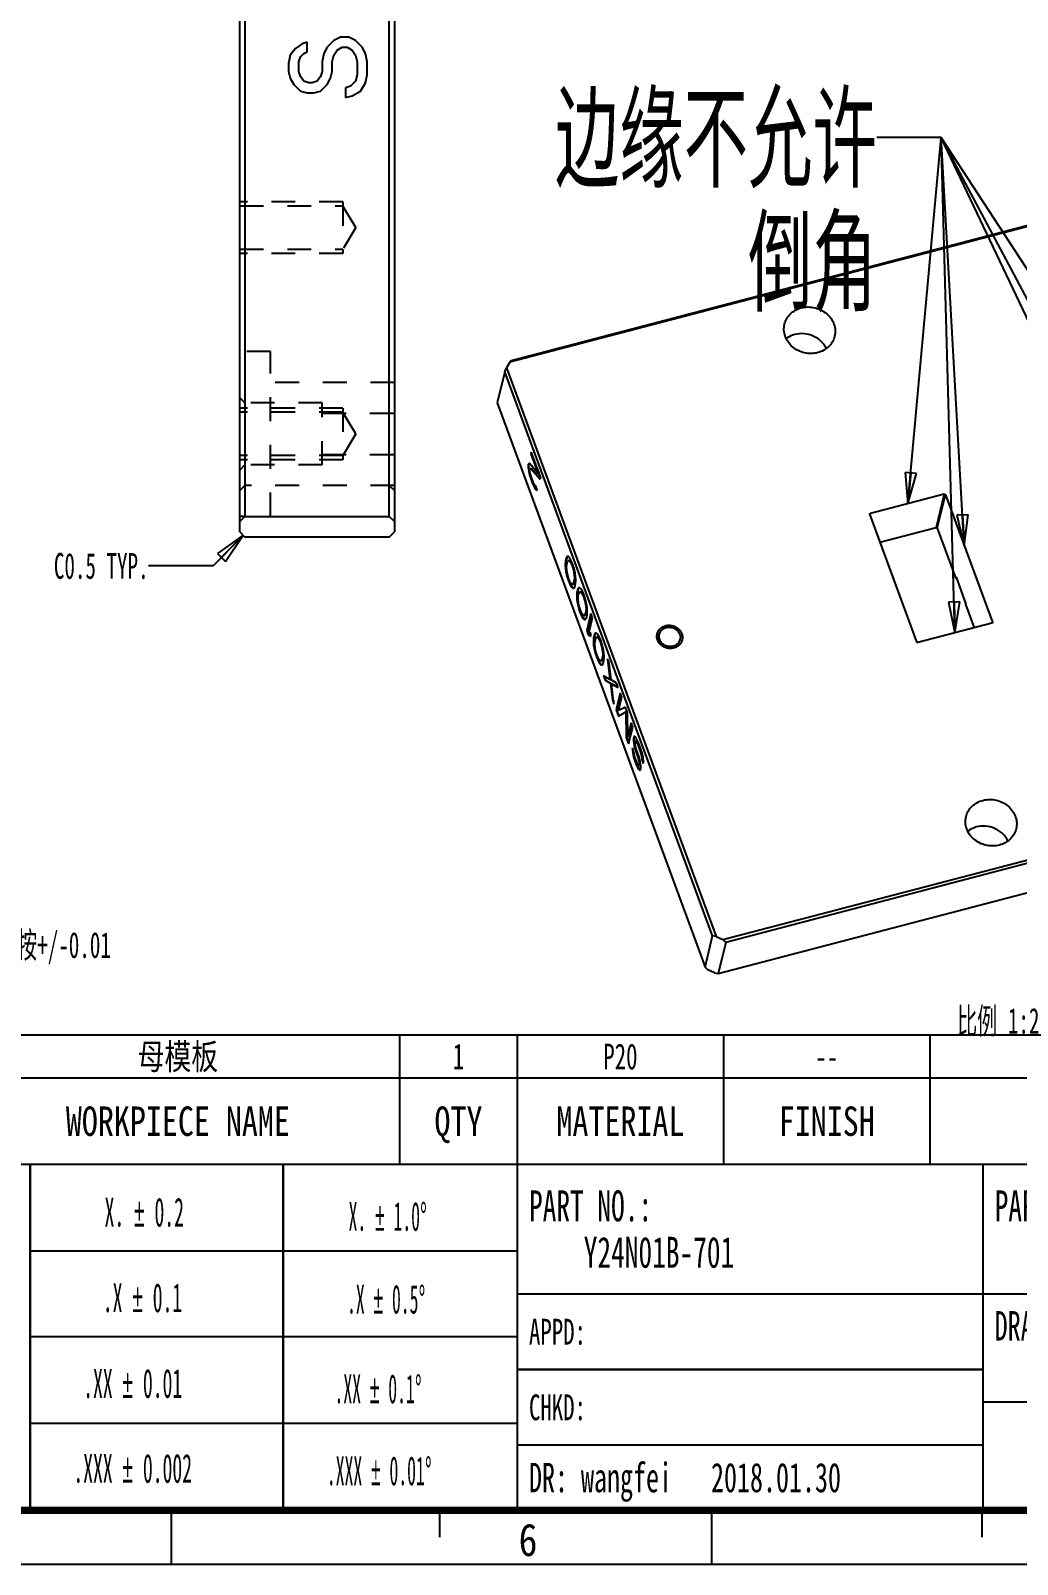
# Model space of a CAD drawing. Header units: millimetres. Extents: x 12 to 416, y 8 to 293.
# Drawn here: x 255.3 to 350.9, y 8.1 to 156.8 of the extents above; entities that cross this region are included whole.
import ezdxf

# ---------------------------------------------------------------- set-up
doc = ezdxf.new("R2010")
doc.units = ezdxf.units.MM
doc.header["$LTSCALE"] = 23.1
doc.linetypes.add('HIDDEN', pattern=[0.2, 0.1, -0.1])
doc.layers.get('0').update_dxf_attribs({"linetype": 'CONTINUOUS'})
doc.layers.add('DEFAULT_2', color=4, linetype='HIDDEN')
doc.layers.add('NOTE', color=7, linetype='CONTINUOUS')
doc.styles.get("Standard").update_dxf_attribs({"font": 'txt', "width": 0.6})
doc.styles.add('TEXTSTYLE_3', font='txt', dxfattribs={"width": 0.65})
doc.styles.add('TEXTSTYLE_4', font='txt', dxfattribs={"width": 0.8})
doc.styles.add('TEXTSTYLE_5', font='txt', dxfattribs={"width": 0.85})
doc.styles.add('TEXTSTYLE_6', font='txt', dxfattribs={"width": 0.5})
doc.styles.add('TEXTSTYLE_8', font='txt', dxfattribs={"width": 0.45})
doc.dimstyles.get("Standard").update_dxf_attribs({"dimtxt": 2.5, "dimasz": 3, "dimexe": 1.75, "dimexo": 0.875, "dimtad": 1, "dimdec": 3, "dimzin": 0, "dimdsep": 46, "dimtxsty": 'Standard', "dimblk": 'CLOSED', "dimblk1": 'CLOSED', "dimblk2": 'CLOSED', "dimcen": 0.09, "dimadec": 0, "dimazin": 0, "dimtol": 1, "dimtp": 0.001, "dimtm": 0.001, "dimtfac": 1, "dimtdec": 3, "dimtofl": 0, "dimtmove": 0, "dimatfit": 3, "dimldrblk": 'CLOSED', "dimfxl": 0, "dimtolj": 1, "dimtzin": 0, "dimarcsym": 0})

# ---------------------------------------------------------------- blocks, each defined once
blk = doc.blocks.new('*T42')
at = {"color": 2, "linetype": 'Continuous', "const_width": 0.2}
for points in [[(185.555, 46.06), (-0.1, 46.06)], [(0, 0), (0, 46.06)], [(10.58, 33.52), (10.58, 46.06)], [(23.18, 33.52), (23.18, 46.06)], [(66.18, 33.52), (66.18, 46.06)], [(77.58, 0), (77.58, 46.06)], [(97.58, 33.52), (97.58, 46.06)], [(117.58, 33.52), (117.58, 46.06)], [(160.315, 33.52), (160.315, 46.06)], [(185.455, 0), (185.455, 46.06)], [(185.455, 41.87), (0, 41.87)], [(185.455, 33.52), (0, 33.52)], [(30.36, 0), (30.36, 33.52)], [(54.89, 0), (54.89, 33.52)], [(122.72, 0), (122.72, 33.52)], [(77.58, 25.12), (30.36, 25.12)], [(185.455, 20.95), (77.58, 20.95)], [(77.58, 16.79), (30.36, 16.79)], [(122.72, 13.62), (77.58, 13.62)], [(185.455, 10.48), (122.72, 10.48)], [(147.745, 0), (147.745, 10.48)], [(160.315, 0), (160.315, 10.48)], [(172.885, 0), (172.885, 10.48)], [(77.58, 8.4), (30.36, 8.4)], [(122.72, 6.29), (77.58, 6.29)], [(185.455, 6.29), (147.745, 6.29)], [(185.555, 0), (-0.1, 0)]]:
    blk.add_lwpolyline(points, dxfattribs=at)
at = {"layer": 'NOTE', "color": 2, "linetype": 'Continuous', "line_spacing_factor": 0.9}
for s, insert, char_height, width, attachment_point, style in [('1', (5.29, 45.215), 2.5, 3.25, 2, 'TEXTSTYLE_3'), ('F04B', (16.88, 45.215), 2.5, 13, 2, 'TEXTSTYLE_3'), ('母模板', (44.68, 45.215), 2.5, 12, 2, 'TEXTSTYLE_4'), ('1', (71.88, 45.215), 2.5, 3.25, 2, 'TEXTSTYLE_3'), ('P20', (87.58, 45.215), 2.5, 9.75, 2, 'TEXTSTYLE_3'), ('180*130*15', (138.9475, 45.215), 2.5, 32.5, 2, 'TEXTSTYLE_3'), ('已备料 ', (172.885, 45.215), 2.5, 13, 2, 'TEXTSTYLE_3'), ('--', (107.58, 45.215), 2.5, 6.5, 2, 'TEXTSTYLE_3'), ('IT.', (5.29, 39.12), 2.85, 13.68, 2, 'TEXTSTYLE_4'), ('NO.', (16.88, 39.12), 2.85, 13.68, 2, 'TEXTSTYLE_4'), ('WORKPIECE NAME', (44.68, 39.12), 2.85, 63.84, 2, 'TEXTSTYLE_4'), ('QTY', (71.88, 39.12), 2.85, 13.68, 2, 'TEXTSTYLE_4'), ('MATERIAL', (87.58, 39.12), 2.85, 36.48, 2, 'TEXTSTYLE_4'), ('FINISH', (107.58, 39.12), 2.85, 27.36, 2, 'TEXTSTYLE_4'), ('FORMAL SIZE', (138.9475, 39.12), 2.85, 50.16, 2, 'TEXTSTYLE_4'), ('REMARK', (172.885, 39.12), 2.85, 27.36, 2, 'TEXTSTYLE_4'), ('PART NO.:\\P    Y24N01B-701 ', (78.7175, 30.985), 3, 62.4, 1, 'TEXTSTYLE_3'), ('PART NAME:  \\P    ', (123.8575, 30.985), 3, 46.8, 1, 'TEXTSTYLE_3'), ('APPD:  ', (78.7175, 18.535), 2.5, 22.75, 1, 'TEXTSTYLE_3'), ('DRAWING NO.:\\P             SMX0100 - F04B', (123.8575, 19.2775), 2.85, 100.035, 1, 'TEXTSTYLE_3'), (' \\P \\P \\P \\P \\P \\P \\P \\P \\PTHESE DRAWINGS AND SPECIFICATIONS\\P       ARE THE PROPERTY OF\\P      AMPHENOL CORPORATION\\P  AND SHALL NOT BE REPRODUCED OR\\P COPIED OR USED AS THE BASIS FOR\\PTHE MANUFACTURE OR SALE OF APPARATUS\\PWITHOUT THE WRITTEN PERMISSION OF\\P      AMPHENOL CORPORATION. ', (1.1375, 31.77), 1.2, 56.16, 1, 'TEXTSTYLE_3'), ('CHKD:', (78.7175, 11.205), 2.5, 16.25, 1, 'TEXTSTYLE_3'), ('SCALE', (154.03, 9.635), 2.5, 16.25, 2, 'TEXTSTYLE_3'), ('SHEET', (166.6, 9.635), 2.5, 16.25, 2, 'TEXTSTYLE_3'), ('REV.', (179.17, 9.635), 2.5, 13, 2, 'TEXTSTYLE_3'), ('DR: wangfei   2018.01.30', (78.7175, 4.57), 2.85, 88.92, 1, 'TEXTSTYLE_3'), ('1/1', (166.6, 4.395), 2.5, 9.75, 2, 'TEXTSTYLE_3'), ('1:1', (154.03, 4.395), 2.5, 9.75, 2, 'TEXTSTYLE_3'), ('A', (179.17, 4.395), 2.5, 3.25, 2, 'TEXTSTYLE_3')]:
    blk.add_mtext(s, dxfattribs=dict(at, insert=insert, char_height=char_height, width=width, attachment_point=attachment_point, style=style))
blk = doc.blocks.new('_CLOSED')
at = {"color": 0, "linetype": 'ByBlock'}
for p, q in [((0, 0), (-1, 0.183)), ((-1, 0.183), (-1, -0.183)), ((-1, -0.183), (0, 0)), ((-1, 0), (0, 0))]:
    blk.add_line(p, q, dxfattribs=at)

msp = doc.modelspace()

# ---------------------------------------------------------------- linework, layer by layer
at = {"color": 7, "linetype": 'Continuous'}
for p, q in [((290.534, 237.1547), (290.534, 108.1547)), ((276.034, 235.6547), (276.034, 109.6547)), ((290.034, 109.6547), (290.034, 235.6547)), ((275.534, 108.1547), (275.534, 169.6547)), ((280.9263, 155.0112), (280.4412, 154.3779)), ((281.5731, 155.4862), (280.9263, 155.0112)), ((282.0582, 155.6445), (281.5731, 155.4862)), ((281.7348, 154.5362), (282.0582, 154.6945)), ((282.0582, 154.6945), (282.0582, 155.6445)), ((283.9986, 155.1695), (283.6752, 154.5362)), ((284.6454, 155.8029), (283.9986, 155.1695)), ((285.2923, 156.1195), (284.6454, 155.8029)), ((284.6454, 154.3779), (284.9688, 154.8529)), ((284.9688, 154.8529), (285.454, 155.1695)), ((286.1008, 156.1195), (285.2923, 156.1195)), ((285.454, 155.1695), (285.9391, 155.1695)), ((285.9391, 155.1695), (286.4242, 154.8529)), ((286.7476, 155.8029), (286.1008, 156.1195)), ((286.4242, 154.8529), (286.7476, 154.3779)), ((287.3944, 155.1695), (286.7476, 155.8029)), ((287.7178, 154.5362), (287.3944, 155.1695)), ((280.4412, 154.3779), (280.2795, 153.5862)), ((280.2795, 153.5862), (280.2795, 152.7945)), ((281.2497, 153.7445), (281.4114, 154.2195)), ((281.2497, 152.7945), (281.2497, 153.7445)), ((281.4114, 154.2195), (281.7348, 154.5362)), ((283.6752, 154.5362), (283.5135, 153.7445)), ((283.5135, 153.7445), (283.5135, 152.7945)), ((284.4837, 153.7445), (284.6454, 154.3779)), ((284.4837, 152.7945), (284.4837, 153.7445)), ((286.7476, 154.3779), (286.9093, 153.7445)), ((286.9093, 153.7445), (286.9093, 152.4779)), ((287.8795, 153.7445), (287.7178, 154.5362)), ((287.8795, 152.4779), (287.8795, 153.7445)), ((280.2795, 152.7945), (280.4412, 152.1612)), ((280.4412, 152.1612), (280.7646, 151.5279)), ((281.4114, 152.3195), (281.2497, 152.7945)), ((281.7348, 151.8445), (281.4114, 152.3195)), ((282.2199, 151.6862), (281.7348, 151.8445)), ((282.5433, 151.6862), (282.2199, 151.6862)), ((283.0284, 151.8445), (282.5433, 151.6862)), ((283.3518, 152.3195), (283.0284, 151.8445)), ((283.5135, 152.7945), (283.3518, 152.3195)), ((283.9986, 151.5279), (284.322, 152.1612)), ((284.322, 152.1612), (284.4837, 152.7945)), ((286.7476, 151.8445), (286.2625, 151.3695)), ((286.9093, 152.4779), (286.7476, 151.8445)), ((287.2327, 150.8945), (287.7178, 151.6862)), ((287.7178, 151.6862), (287.8795, 152.4779)), ((280.7646, 151.5279), (281.4114, 150.8945)), ((281.4114, 150.8945), (282.0582, 150.7362)), ((282.0582, 150.7362), (282.705, 150.7362)), ((282.705, 150.7362), (283.3518, 150.8945)), ((283.3518, 150.8945), (283.9986, 151.5279)), ((286.2625, 151.3695), (285.7774, 151.2112)), ((285.7774, 151.2112), (285.7774, 150.2612)), ((285.7774, 150.2612), (286.4242, 150.4195)), ((286.4242, 150.4195), (287.2327, 150.8945)), ((385.0382, 146.4414), (301.7155, 124.6176)), ((301.8444, 124.7886), (384.6964, 146.4891)), ((301.2228, 123.6738), (300.4819, 120.6586)), ((301.2228, 123.6738), (301.4047, 124.0602)), ((321.3802, 68.9817), (301.2228, 123.6738)), ((301.7155, 124.6176), (301.4047, 124.0602)), ((301.4047, 124.0602), (321.722, 68.934)), ((301.7155, 124.6176), (301.8444, 124.7886)), ((300.4819, 120.6586), (320.6393, 65.9665)), ((303.494, 114.6485), (303.4851, 114.4405)), ((303.5111, 114.7182), (303.494, 114.6485)), ((303.494, 114.6485), (303.5411, 114.6609)), ((303.5707, 114.7888), (303.5111, 114.7182)), ((303.5111, 114.7182), (303.5582, 114.7305)), ((303.5411, 114.6609), (303.5322, 114.4528)), ((303.5582, 114.7305), (303.5411, 114.6609)), ((303.5921, 114.7707), (303.5582, 114.7305)), ((303.647, 114.7558), (303.5707, 114.7888)), ((304.4685, 113.8038), (303.647, 114.7558)), ((303.8021, 115.9023), (303.7593, 115.7281)), ((303.7593, 115.7281), (303.8064, 115.7405)), ((303.7593, 115.7281), (304.4685, 113.8038)), ((304.714, 113.4281), (303.8021, 115.9023)), ((303.8285, 115.8306), (303.8064, 115.7405)), ((303.8064, 115.7405), (304.5156, 113.8161)), ((303.4851, 114.4405), (303.5322, 114.4528)), ((303.4851, 114.4405), (303.5522, 114.0263)), ((303.5322, 114.4528), (303.5993, 114.0386)), ((303.5522, 114.0263), (303.5993, 114.0386)), ((303.5522, 114.0263), (303.6364, 113.6817)), ((303.5993, 114.0386), (303.6835, 113.6941)), ((303.6364, 113.6817), (303.6835, 113.6941)), ((303.6364, 113.6817), (303.7798, 113.2345)), ((303.646, 114.2362), (303.6631, 114.3058)), ((303.671, 113.9942), (303.646, 114.2362)), ((303.6631, 114.3058), (303.748, 114.3077)), ((303.7298, 113.7184), (303.671, 113.9942)), ((303.6835, 113.6941), (303.8269, 113.2469)), ((303.7102, 114.3182), (303.7951, 114.32)), ((303.8479, 113.3399), (303.7298, 113.7184)), ((303.748, 114.3077), (303.7951, 114.32)), ((303.748, 114.3077), (304.6712, 113.254)), ((303.7798, 113.2345), (303.8269, 113.2469)), ((303.7798, 113.2345), (303.8811, 112.9596)), ((303.7951, 114.32), (304.6839, 113.3056)), ((303.8269, 113.2469), (303.9282, 112.972)), ((303.9493, 113.065), (303.8479, 113.3399)), ((304.0845, 112.7562), (303.9493, 113.065)), ((304.4685, 113.8038), (304.5156, 113.8161)), ((304.6712, 113.254), (304.714, 113.4281)), ((303.8811, 112.9596), (303.9282, 112.972)), ((303.8811, 112.9596), (304.067, 112.5134)), ((303.9282, 112.972), (304.1141, 112.5257)), ((304.067, 112.5134), (304.1141, 112.5257)), ((304.067, 112.5134), (304.1854, 112.3081)), ((304.1776, 112.6197), (304.0845, 112.7562)), ((304.1141, 112.5257), (304.2325, 112.3204)), ((304.2539, 112.5867), (304.1776, 112.6197)), ((304.1854, 112.3081), (304.2325, 112.3204)), ((304.1854, 112.3081), (304.321, 112.1725)), ((304.2325, 112.3204), (304.3452, 112.2077)), ((304.3805, 112.2431), (304.2539, 112.5867)), ((304.321, 112.1725), (304.3805, 112.2431)), ((343.8267, 111.8014), (336.6713, 109.9273)), ((343.8267, 111.8014), (343.0328, 108.5708)), ((343.159, 108.5087), (343.9528, 111.7393)), ((343.9528, 111.7393), (348.4962, 99.4118)), ((276.034, 109.6547), (275.534, 109.1547)), ((276.034, 109.6547), (290.034, 109.6547)), ((290.534, 109.1547), (290.034, 109.6547)), ((336.6091, 109.8158), (336.6062, 109.8642)), ((336.6091, 109.8158), (341.1525, 97.4884)), ((336.63, 109.7592), (336.6713, 109.9273)), ((337.5931, 107.1461), (343.0328, 108.5708)), ((275.534, 108.1547), (276.034, 107.6547)), ((290.034, 107.6547), (276.034, 107.6547)), ((290.034, 107.6547), (290.534, 108.1547)), ((343.159, 108.5087), (344.9507, 103.6471)), ((307.1857, 105.6188), (307.1087, 105.3054)), ((307.2328, 105.6311), (307.1557, 105.3177)), ((307.2538, 105.7242), (307.1857, 105.6188)), ((307.1857, 105.6188), (307.2328, 105.6311)), ((307.3009, 105.7365), (307.2328, 105.6311)), ((307.3048, 105.76), (307.2538, 105.7242)), ((307.3145, 105.7461), (307.3009, 105.7365)), ((307.3897, 105.7618), (307.3048, 105.76)), ((307.4914, 105.6601), (307.3897, 105.7618)), ((307.6437, 105.421), (307.4914, 105.6601)), ((307.0912, 105.0625), (307.0909, 104.8893)), ((307.0909, 104.8893), (307.1379, 104.9016)), ((307.0909, 104.8893), (307.1073, 104.6126)), ((307.1087, 105.3054), (307.0912, 105.0625)), ((307.0912, 105.0625), (307.1383, 105.0748)), ((307.1073, 104.6126), (307.1544, 104.6249)), ((307.1073, 104.6126), (307.1576, 104.3019)), ((307.1087, 105.3054), (307.1557, 105.3177)), ((307.1383, 105.0748), (307.1379, 104.9016)), ((307.1379, 104.9016), (307.1544, 104.6249)), ((307.1557, 105.3177), (307.1383, 105.0748)), ((307.1544, 104.6249), (307.2047, 104.3142)), ((307.1576, 104.3019), (307.2047, 104.3142)), ((307.1576, 104.3019), (307.2586, 103.8538)), ((307.2047, 104.3142), (307.3057, 103.8661)), ((307.2179, 104.7189), (307.2439, 104.9966)), ((307.2678, 104.235), (307.2179, 104.7189)), ((307.2439, 104.9966), (307.3038, 105.2404)), ((307.3267, 103.9592), (307.2678, 104.235)), ((307.3038, 105.2404), (307.3805, 105.3806)), ((307.3805, 105.3806), (307.4275, 105.3929)), ((307.3805, 105.3806), (307.5331, 105.3146)), ((307.4275, 105.3929), (307.5802, 105.327)), ((307.5331, 105.3146), (307.5802, 105.327)), ((307.5331, 105.3146), (307.6262, 105.1781)), ((307.5802, 105.327), (307.6733, 105.1904)), ((307.6262, 105.1781), (307.6733, 105.1904)), ((307.6262, 105.1781), (307.7614, 104.8693)), ((307.8042, 105.0434), (307.6437, 105.421)), ((307.6733, 105.1904), (307.8085, 104.8816)), ((307.7614, 104.8693), (307.8085, 104.8816)), ((307.7614, 104.8693), (307.8795, 104.4908)), ((307.9477, 104.5962), (307.8042, 105.0434)), ((307.8085, 104.8816), (307.9266, 104.5032)), ((307.8795, 104.4908), (307.9266, 104.5032)), ((307.8795, 104.4908), (307.9384, 104.215)), ((307.9266, 104.5032), (307.9855, 104.2273)), ((307.9384, 104.215), (307.9855, 104.2273)), ((307.9384, 104.215), (307.9884, 103.7311)), ((308.0486, 104.1481), (307.9477, 104.5962)), ((307.9855, 104.2273), (308.0355, 103.7435)), ((308.0989, 103.8375), (308.0486, 104.1481)), ((307.2586, 103.8538), (307.3057, 103.8661)), ((307.2586, 103.8538), (307.402, 103.4066)), ((307.3057, 103.8661), (307.4491, 103.4189)), ((307.4448, 103.5807), (307.3267, 103.9592)), ((307.402, 103.4066), (307.4491, 103.4189)), ((307.402, 103.4066), (307.5625, 103.0291)), ((307.58, 103.2719), (307.4448, 103.5807)), ((307.4491, 103.4189), (307.6096, 103.0414)), ((307.5625, 103.0291), (307.6096, 103.0414)), ((307.5625, 103.0291), (307.7149, 102.7899)), ((307.6731, 103.1354), (307.58, 103.2719)), ((307.6096, 103.0414), (307.7619, 102.8022)), ((307.8258, 103.0694), (307.6731, 103.1354)), ((307.7149, 102.7899), (307.7619, 102.8022)), ((307.7149, 102.7899), (307.8165, 102.6882)), ((307.7619, 102.8022), (307.8636, 102.7005)), ((307.8165, 102.6882), (307.9014, 102.6901)), ((307.9025, 103.2097), (307.8258, 103.0694)), ((307.8258, 103.0694), (307.8729, 103.0818)), ((307.8636, 102.7005), (307.9012, 102.7014)), ((307.9495, 103.222), (307.8729, 103.0818)), ((307.9014, 102.6901), (307.9524, 102.7258)), ((307.9624, 103.4535), (307.9025, 103.2097)), ((307.9025, 103.2097), (307.9495, 103.222)), ((308.0094, 103.4658), (307.9495, 103.222)), ((307.9524, 102.7258), (308.0205, 102.8312)), ((307.9884, 103.7311), (307.9624, 103.4535)), ((307.9624, 103.4535), (308.0094, 103.4658)), ((307.9884, 103.7311), (308.0355, 103.7435)), ((308.0355, 103.7435), (308.0094, 103.4658)), ((308.0205, 102.8312), (308.0976, 103.1446)), ((308.0976, 103.1446), (308.115, 103.3875)), ((308.1154, 103.5607), (308.0989, 103.8375)), ((308.115, 103.3875), (308.1154, 103.5607)), ((308.3473, 102.6072), (308.2703, 102.2937)), ((308.3683, 102.7002), (308.3002, 102.5948)), ((308.3002, 102.5948), (308.3473, 102.6072)), ((308.4154, 102.7126), (308.3473, 102.6072)), ((308.4193, 102.736), (308.3683, 102.7002)), ((308.4291, 102.7221), (308.4154, 102.7126)), ((308.5042, 102.7378), (308.4193, 102.736)), ((308.6059, 102.6361), (308.5042, 102.7378)), ((308.7582, 102.397), (308.6059, 102.6361)), ((344.9507, 103.6471), (344.9772, 103.7548)), ((345.0019, 103.6605), (344.9507, 103.6471)), ((344.9772, 103.7548), (345.9371, 101.1504)), ((308.2057, 102.0385), (308.2054, 101.8653)), ((308.2054, 101.8653), (308.2525, 101.8777)), ((308.2054, 101.8653), (308.2218, 101.5886)), ((308.2232, 102.2814), (308.2057, 102.0385)), ((308.2057, 102.0385), (308.2528, 102.0509)), ((308.2218, 101.5886), (308.2689, 101.6009)), ((308.2218, 101.5886), (308.2721, 101.2779)), ((308.3002, 102.5948), (308.2232, 102.2814)), ((308.2232, 102.2814), (308.2703, 102.2937)), ((308.2528, 102.0509), (308.2525, 101.8777)), ((308.2525, 101.8777), (308.2689, 101.6009)), ((308.2703, 102.2937), (308.2528, 102.0509)), ((308.2689, 101.6009), (308.3192, 101.2902)), ((308.2721, 101.2779), (308.3192, 101.2902)), ((308.2721, 101.2779), (308.3731, 100.8298)), ((308.3192, 101.2902), (308.4202, 100.8421)), ((308.3324, 101.6949), (308.3584, 101.9726)), ((308.3824, 101.211), (308.3324, 101.6949)), ((308.3584, 101.9726), (308.4183, 102.2164)), ((308.4412, 100.9352), (308.3824, 101.211)), ((308.4183, 102.2164), (308.495, 102.3566)), ((308.495, 102.3566), (308.5421, 102.3689)), ((308.495, 102.3566), (308.6477, 102.2906)), ((308.5421, 102.3689), (308.6947, 102.303)), ((308.6477, 102.2906), (308.6947, 102.303)), ((308.6477, 102.2906), (308.7408, 102.1541)), ((308.6947, 102.303), (308.7878, 102.1664)), ((308.7408, 102.1541), (308.7878, 102.1664)), ((308.7408, 102.1541), (308.876, 101.8453)), ((308.9188, 102.0194), (308.7582, 102.397)), ((308.7878, 102.1664), (308.923, 101.8576)), ((308.876, 101.8453), (308.923, 101.8576)), ((308.876, 101.8453), (308.9941, 101.4669)), ((309.0622, 101.5723), (308.9188, 102.0194)), ((308.923, 101.8576), (309.0411, 101.4792)), ((308.9941, 101.4669), (309.0411, 101.4792)), ((308.9941, 101.4669), (309.0529, 101.191)), ((309.0411, 101.4792), (309.1, 101.2033)), ((309.0529, 101.191), (309.1, 101.2033)), ((309.0529, 101.191), (309.1029, 100.7072)), ((309.1632, 101.1241), (309.0622, 101.5723)), ((309.1, 101.2033), (309.15, 100.7195)), ((309.2135, 100.8135), (309.1632, 101.1241)), ((345.9106, 101.0428), (345.9371, 101.1504)), ((308.3731, 100.8298), (308.4202, 100.8421)), ((308.3731, 100.8298), (308.5165, 100.3826)), ((308.4202, 100.8421), (308.5636, 100.3949)), ((308.5593, 100.5567), (308.4412, 100.9352)), ((308.5165, 100.3826), (308.5636, 100.3949)), ((308.5165, 100.3826), (308.6771, 100.0051)), ((308.6945, 100.2479), (308.5593, 100.5567)), ((308.5636, 100.3949), (308.7241, 100.0174)), ((308.6771, 100.0051), (308.7241, 100.0174)), ((308.6771, 100.0051), (308.8294, 99.7659)), ((308.7876, 100.1114), (308.6945, 100.2479)), ((308.7241, 100.0174), (308.8765, 99.7782)), ((308.9403, 100.0455), (308.7876, 100.1114)), ((308.8294, 99.7659), (308.8765, 99.7782)), ((308.8294, 99.7659), (308.9311, 99.6642)), ((308.8765, 99.7782), (308.9781, 99.6765)), ((308.9311, 99.6642), (309.0159, 99.6661)), ((309.017, 100.1857), (308.9403, 100.0455)), ((308.9403, 100.0455), (308.9874, 100.0578)), ((308.9781, 99.6765), (309.0157, 99.6774)), ((309.0641, 100.198), (308.9874, 100.0578)), ((309.0159, 99.6661), (309.0669, 99.7018)), ((309.0769, 100.4295), (309.017, 100.1857)), ((309.017, 100.1857), (309.0641, 100.198)), ((309.124, 100.4418), (309.0641, 100.198)), ((309.0669, 99.7018), (309.1351, 99.8072)), ((309.1029, 100.7072), (309.0769, 100.4295)), ((309.0769, 100.4295), (309.124, 100.4418)), ((309.1029, 100.7072), (309.15, 100.7195)), ((309.15, 100.7195), (309.124, 100.4418)), ((309.1351, 99.8072), (309.2121, 100.1207)), ((309.5773, 100.2325), (309.1751, 98.5957)), ((309.2121, 100.1207), (309.2296, 100.3635)), ((309.2299, 100.5367), (309.2135, 100.8135)), ((309.6038, 100.1608), (309.2222, 98.608)), ((309.2296, 100.3635), (309.2299, 100.5367)), ((309.3956, 98.462), (309.7293, 99.8202)), ((309.7293, 99.8202), (309.5773, 100.2325)), ((345.9106, 101.0428), (346.7184, 98.851)), ((309.1751, 98.5957), (309.2222, 98.608)), ((309.1751, 98.5957), (309.3271, 98.1834)), ((309.2222, 98.608), (309.3742, 98.1957)), ((309.3271, 98.1834), (309.3742, 98.1957)), ((309.3271, 98.1834), (309.539, 98.0148)), ((309.3742, 98.1957), (309.5492, 98.0564)), ((309.6074, 98.2934), (309.3956, 98.462)), ((309.539, 98.0148), (309.6074, 98.2934)), ((309.9213, 98.1963), (309.8443, 97.8829)), ((309.9684, 98.2086), (309.8914, 97.8952)), ((309.9895, 98.3017), (309.9213, 98.1963)), ((309.9213, 98.1963), (309.9684, 98.2086)), ((310.0365, 98.314), (309.9684, 98.2086)), ((310.0405, 98.3375), (309.9895, 98.3017)), ((310.0502, 98.3236), (310.0365, 98.314)), ((310.1254, 98.3393), (310.0405, 98.3375)), ((310.227, 98.2376), (310.1254, 98.3393)), ((310.3793, 97.9985), (310.227, 98.2376)), ((348.4341, 99.3003), (341.2787, 97.4262)), ((348.4962, 99.4118), (348.4744, 99.323)), ((348.4962, 99.4118), (348.4992, 99.3634)), ((309.8269, 97.64), (309.8265, 97.4668)), ((309.8265, 97.4668), (309.8736, 97.4791)), ((309.8265, 97.4668), (309.8429, 97.19)), ((309.8443, 97.8829), (309.8269, 97.64)), ((309.8269, 97.64), (309.8739, 97.6523)), ((309.8429, 97.19), (309.89, 97.2024)), ((309.8429, 97.19), (309.8933, 96.8794)), ((309.8443, 97.8829), (309.8914, 97.8952)), ((309.8739, 97.6523), (309.8736, 97.4791)), ((309.8736, 97.4791), (309.89, 97.2024)), ((309.8914, 97.8952), (309.8739, 97.6523)), ((309.89, 97.2024), (309.9403, 96.8917)), ((309.8933, 96.8794), (309.9403, 96.8917)), ((309.8933, 96.8794), (309.9942, 96.4313)), ((309.9403, 96.8917), (310.0413, 96.4436)), ((309.9535, 97.2964), (309.9795, 97.5741)), ((310.0035, 96.8125), (309.9535, 97.2964)), ((309.9795, 97.5741), (310.0394, 97.8178)), ((310.0623, 96.5367), (310.0035, 96.8125)), ((310.0394, 97.8178), (310.1161, 97.9581)), ((310.1161, 97.9581), (310.1632, 97.9704)), ((310.1161, 97.9581), (310.2688, 97.8921)), ((310.1632, 97.9704), (310.3158, 97.9045)), ((310.2688, 97.8921), (310.3158, 97.9045)), ((310.2688, 97.8921), (310.3619, 97.7556)), ((310.3158, 97.9045), (310.409, 97.7679)), ((310.3619, 97.7556), (310.409, 97.7679)), ((310.3619, 97.7556), (310.4971, 97.4468)), ((310.5399, 97.6209), (310.3793, 97.9985)), ((310.409, 97.7679), (310.5442, 97.4591)), ((310.4971, 97.4468), (310.5442, 97.4591)), ((310.4971, 97.4468), (310.6152, 97.0683)), ((310.6833, 97.1737), (310.5399, 97.6209)), ((310.5442, 97.4591), (310.6623, 97.0807)), ((310.6152, 97.0683), (310.6623, 97.0807)), ((310.6152, 97.0683), (310.6741, 96.7925)), ((310.6623, 97.0807), (310.7211, 96.8048)), ((310.6741, 96.7925), (310.7211, 96.8048)), ((310.6741, 96.7925), (310.724, 96.3086)), ((310.7843, 96.7256), (310.6833, 97.1737)), ((310.7211, 96.8048), (310.7711, 96.321)), ((310.8346, 96.415), (310.7843, 96.7256)), ((309.9942, 96.4313), (310.0413, 96.4436)), ((309.9942, 96.4313), (310.1376, 95.9841)), ((310.0413, 96.4436), (310.1847, 95.9964)), ((310.1804, 96.1582), (310.0623, 96.5367)), ((310.1376, 95.9841), (310.1847, 95.9964)), ((310.1376, 95.9841), (310.2982, 95.6066)), ((310.3156, 95.8494), (310.1804, 96.1582)), ((310.1847, 95.9964), (310.3453, 95.6189)), ((310.2982, 95.6066), (310.3453, 95.6189)), ((310.2982, 95.6066), (310.4505, 95.3674)), ((310.4088, 95.7129), (310.3156, 95.8494)), ((310.3453, 95.6189), (310.4976, 95.3797)), ((310.5614, 95.6469), (310.4088, 95.7129)), ((310.4505, 95.3674), (310.4976, 95.3797)), ((310.4505, 95.3674), (310.5522, 95.2657)), ((310.4976, 95.3797), (310.5993, 95.278)), ((310.5522, 95.2657), (310.6371, 95.2675)), ((310.6381, 95.7872), (310.5614, 95.6469)), ((310.5614, 95.6469), (310.6085, 95.6593)), ((310.5993, 95.278), (310.6368, 95.2788)), ((310.6852, 95.7995), (310.6085, 95.6593)), ((310.6371, 95.2675), (310.6881, 95.3033)), ((310.698, 96.0309), (310.6381, 95.7872)), ((310.6381, 95.7872), (310.6852, 95.7995)), ((310.7451, 96.0433), (310.6852, 95.7995)), ((310.6881, 95.3033), (310.7562, 95.4087)), ((310.724, 96.3086), (310.698, 96.0309)), ((310.698, 96.0309), (310.7451, 96.0433)), ((310.724, 96.3086), (310.7711, 96.321)), ((310.7711, 96.321), (310.7451, 96.0433)), ((310.7562, 95.4087), (310.8332, 95.7221)), ((310.8332, 95.7221), (310.8507, 95.965)), ((310.851, 96.1382), (310.8346, 96.415)), ((310.8507, 95.965), (310.851, 96.1382)), ((311.3504, 95.4217), (311.1985, 95.834)), ((311.1985, 95.834), (311.4237, 93.8298)), ((311.2682, 95.6449), (311.4708, 93.8422)), ((311.5425, 93.7978), (311.3504, 95.4217)), ((310.7962, 94.1972), (310.9482, 93.7848)), ((311.4237, 93.8298), (310.7962, 94.1972)), ((310.8621, 94.1587), (310.9953, 93.7972)), ((310.9482, 93.7848), (310.9953, 93.7972)), ((310.9482, 93.7848), (311.4654, 93.4843)), ((310.9953, 93.7972), (311.5125, 93.4967)), ((311.4237, 93.8298), (311.4708, 93.8422)), ((312.0597, 93.4973), (311.5425, 93.7978)), ((311.4654, 93.4843), (311.5125, 93.4967)), ((311.4654, 93.4843), (311.6575, 91.8605)), ((311.5125, 93.4967), (311.7045, 91.8728)), ((311.5757, 93.4175), (311.6227, 93.4298)), ((311.8094, 91.4481), (311.5757, 93.4175)), ((311.5757, 93.4175), (312.2117, 93.0849)), ((311.6227, 93.4298), (312.1948, 93.1307)), ((312.4143, 92.5351), (312.0121, 90.8983)), ((312.4407, 92.4634), (312.0591, 90.9106)), ((312.2117, 93.0849), (312.0597, 93.4973)), ((312.5663, 92.1228), (312.4143, 92.5351)), ((311.6575, 91.8605), (311.7045, 91.8728)), ((311.6575, 91.8605), (311.8094, 91.4481)), ((311.7045, 91.8728), (311.7849, 91.6547)), ((312.0121, 90.8983), (312.0591, 90.9106)), ((312.0121, 90.8983), (312.24, 90.2798)), ((312.0591, 90.9106), (312.2825, 90.3046)), ((312.24, 90.2798), (312.9794, 90.7116)), ((312.2496, 90.8342), (312.5663, 92.1228)), ((312.9209, 91.1606), (312.2496, 90.8342)), ((313.1235, 90.6108), (312.9209, 91.1606)), ((312.9794, 90.7116), (313.0265, 90.7239)), ((312.9794, 90.7116), (312.9999, 88.2179)), ((313.0265, 90.7239), (313.047, 88.2303)), ((313.1615, 88.36), (313.1235, 90.6108)), ((313.4782, 89.6486), (313.1615, 88.36)), ((313.5046, 89.5769), (313.2086, 88.3724)), ((313.2279, 87.5994), (313.6301, 89.2362)), ((313.6301, 89.2362), (313.4782, 89.6486)), ((322.3528, 68.6232), (404.2633, 90.0772)), ((404.0814, 89.6908), (322.6417, 68.3602)), ((312.9999, 88.2179), (313.047, 88.2303)), ((312.9999, 88.2179), (313.2279, 87.5994)), ((313.047, 88.2303), (313.2486, 87.6834)), ((313.1615, 88.36), (313.2086, 88.3724)), ((313.7386, 88.3033), (313.6959, 88.1292)), ((313.6959, 88.1292), (313.7429, 88.1415)), ((313.6959, 88.1292), (313.7123, 87.8524)), ((313.7123, 87.8524), (313.7594, 87.8648)), ((313.7123, 87.8524), (313.7794, 87.4382)), ((313.8235, 88.3052), (313.7386, 88.3033)), ((313.7802, 88.2931), (313.7429, 88.1415)), ((313.7429, 88.1415), (313.7594, 87.8648)), ((313.7594, 87.8648), (313.8264, 87.4506)), ((313.9591, 88.1696), (313.8235, 88.3052)), ((313.8564, 87.7517), (313.8821, 87.8561)), ((313.8814, 87.5097), (313.8564, 87.7517)), ((313.8821, 87.8561), (313.9291, 87.8685)), ((313.8821, 87.8561), (313.9584, 87.8232)), ((313.9291, 87.8685), (314.0055, 87.8355)), ((313.9584, 87.8232), (314.0055, 87.8355)), ((313.9584, 87.8232), (314.0515, 87.6866)), ((314.0775, 87.9643), (313.9591, 88.1696)), ((314.0055, 87.8355), (314.0986, 87.699)), ((314.2127, 87.6555), (314.0775, 87.9643)), ((313.6007, 87.2265), (313.6003, 87.0533)), ((313.6003, 87.0533), (313.6474, 87.0656)), ((313.6003, 87.0533), (313.6421, 86.7078)), ((313.7527, 86.8141), (313.6007, 87.2265)), ((313.6421, 86.7078), (313.6892, 86.7201)), ((313.6421, 86.7078), (313.7177, 86.3284)), ((313.6475, 87.0995), (313.6474, 87.0656)), ((313.6474, 87.0656), (313.6892, 86.7201)), ((313.6892, 86.7201), (313.7648, 86.3408)), ((313.7177, 86.3284), (313.7648, 86.3408)), ((313.7177, 86.3284), (313.8358, 85.95)), ((313.7609, 86.6758), (313.7527, 86.8141)), ((313.7944, 86.4687), (313.7609, 86.6758)), ((313.7648, 86.3408), (313.8829, 85.9623)), ((313.7794, 87.4382), (313.8264, 87.4506)), ((313.7794, 87.4382), (313.8636, 87.0937)), ((313.8619, 86.2276), (313.7944, 86.4687)), ((313.8264, 87.4506), (313.9106, 87.106)), ((313.8636, 87.0937), (313.9106, 87.106)), ((313.8636, 87.0937), (313.9817, 86.7152)), ((313.9403, 87.2339), (313.8814, 87.5097)), ((313.9106, 87.106), (314.0287, 86.7275)), ((314.033, 86.9242), (313.9403, 87.2339)), ((313.9817, 86.7152), (314.0287, 86.7275)), ((313.9817, 86.7152), (314.1336, 86.3028)), ((314.0287, 86.7275), (314.1807, 86.3152)), ((314.185, 86.5118), (314.033, 86.9242)), ((314.0515, 87.6866), (314.0986, 87.699)), ((314.0515, 87.6866), (314.1614, 87.4466)), ((314.0986, 87.699), (314.2085, 87.4589)), ((314.1336, 86.3028), (314.1807, 86.3152)), ((314.1336, 86.3028), (314.2011, 86.0618)), ((314.1614, 87.4466), (314.2085, 87.4589)), ((314.1614, 87.4466), (314.364, 86.8967)), ((314.1807, 86.3152), (314.2482, 86.0742)), ((314.2778, 86.2021), (314.185, 86.5118)), ((314.2085, 87.4589), (314.4111, 86.9091)), ((314.4154, 87.1057), (314.2127, 87.6555)), ((314.364, 86.8967), (314.4111, 86.9091)), ((314.364, 86.8967), (314.4568, 86.587)), ((314.4111, 86.9091), (314.5039, 86.5993)), ((314.5335, 86.7272), (314.4154, 87.1057)), ((314.4568, 86.587), (314.5039, 86.5993)), ((314.4568, 86.587), (314.5071, 86.2764)), ((314.5039, 86.5993), (314.5542, 86.2887)), ((314.5071, 86.2764), (314.5068, 86.1031)), ((314.5071, 86.2764), (314.5542, 86.2887)), ((314.6344, 86.2791), (314.5335, 86.7272)), ((314.5542, 86.2887), (314.5538, 86.1155)), ((314.6676, 85.8988), (314.6344, 86.2791)), ((321.9007, 65.345), (403.3405, 86.6756)), ((313.8358, 85.95), (313.8829, 85.9623)), ((313.8358, 85.95), (313.9625, 85.6063)), ((314.0138, 85.8153), (313.8619, 86.2276)), ((313.8829, 85.9623), (314.0096, 85.6187)), ((313.9625, 85.6063), (314.0096, 85.6187)), ((313.9625, 85.6063), (314.0724, 85.3662)), ((314.0096, 85.6187), (314.1194, 85.3786)), ((314.0984, 85.6439), (314.0138, 85.8153)), ((314.0724, 85.3662), (314.1194, 85.3786)), ((314.0724, 85.3662), (314.1908, 85.161)), ((314.1915, 85.5074), (314.0984, 85.6439)), ((314.1194, 85.3786), (314.2379, 85.1733)), ((314.1908, 85.161), (314.2379, 85.1733)), ((314.1908, 85.161), (314.3264, 85.0254)), ((314.2425, 85.5432), (314.1915, 85.5074)), ((314.2011, 86.0618), (314.2482, 86.0742)), ((314.2011, 86.0618), (314.26, 85.786)), ((314.2379, 85.1733), (314.3505, 85.0606)), ((314.2896, 85.5555), (314.2386, 85.5197)), ((314.2596, 85.6128), (314.2425, 85.5432)), ((314.2425, 85.5432), (314.2896, 85.5555)), ((314.2482, 86.0742), (314.307, 85.7983)), ((314.26, 85.786), (314.2596, 85.6128)), ((314.2596, 85.6128), (314.3067, 85.6251)), ((314.26, 85.786), (314.307, 85.7983)), ((314.362, 85.8575), (314.2778, 86.2021)), ((314.3067, 85.6251), (314.2896, 85.5555)), ((314.307, 85.7983), (314.3067, 85.6251)), ((314.3264, 85.0254), (314.3859, 85.096)), ((314.429, 85.4433), (314.362, 85.8575)), ((314.3859, 85.096), (314.4201, 85.2353)), ((314.4201, 85.2353), (314.429, 85.4433)), ((314.5068, 86.1031), (314.5538, 86.1155)), ((314.5068, 86.1031), (314.6587, 85.6908)), ((314.5538, 86.1155), (314.6641, 85.8163)), ((314.6587, 85.6908), (314.6676, 85.8988)), ((320.6393, 65.9665), (321.3802, 68.9817)), ((321.722, 68.934), (321.3802, 68.9817)), ((321.722, 68.934), (322.3528, 68.6232)), ((322.6417, 68.3602), (322.3528, 68.6232)), ((322.6417, 68.3602), (321.9007, 65.345)), ((320.6393, 65.9665), (320.9282, 65.7034)), ((321.5589, 65.3926), (320.9282, 65.7034)), ((321.5589, 65.3926), (321.9007, 65.345)), ((268.9167, 8.0589), (268.9167, 13.2978)), ((294.9423, 10.6784), (294.9423, 13.2978)), ((321.3062, 8.0589), (321.3062, 13.2978)), ((347.5009, 10.6754), (347.5009, 13.2948)), ((12.216, 8.0571), (415.3445, 8.0571))]:
    msp.add_line(p, q, dxfattribs=at)
at = {"color": 7, "linetype": 'Continuous', "const_width": 0.7}
msp.add_lwpolyline([(17.4472, 13.2978), (410.3683, 13.2978)], dxfattribs=at)
at = {"color": 7, "linetype": 'Continuous'}
for points, knots in [([(328.3462, 128.303), (328.3919, 128.489), (328.539, 128.8526), (328.9064, 129.3176), (329.3952, 129.6752), (329.7759, 129.8253), (329.9742, 129.8773)], [0, 0, 0, 0, 0.24235105, 0.48836522, 0.7406397, 1, 1, 1, 1]), ([(329.9742, 129.8773), (330.3924, 129.9868), (331.0771, 129.9902), (331.8988, 129.6936), (332.4453, 129.3334), (332.8773, 128.86), (333.165, 128.3045), (333.2864, 127.7053), (333.2491, 127.3025), (333.202, 127.1109)], [0, 0, 0, 0, 0.25675033, 0.38706314, 0.51575812, 0.64151415, 0.76373977, 0.88280424, 1, 1, 1, 1]), ([(331.574, 125.5366), (331.1559, 125.4271), (330.4712, 125.4237), (329.6495, 125.7203), (329.1029, 126.0805), (328.671, 126.5539), (328.3833, 127.1094), (328.2619, 127.7085), (328.2992, 128.1114), (328.3462, 128.303)], [0, 0, 0, 0, 0.25675033, 0.38706314, 0.51575812, 0.64151415, 0.76373977, 0.88280424, 1, 1, 1, 1]), ([(329.3392, 127.2928), (329.2641, 127.2731), (328.9725, 127.1824), (328.6972, 127.0376), (328.5139, 126.9025)], [0, 0, 0, 0, 0.25400916, 1, 1, 1, 1]), ([(332.403, 125.9487), (332.2752, 126.2101), (332.0018, 126.5721), (331.5334, 126.9388), (330.9971, 127.2293), (330.2484, 127.4196), (329.6307, 127.3691), (329.3392, 127.2928)], [0, 0, 0, 0, 0.24258143, 0.36770418, 0.49442668, 0.74875661, 1, 1, 1, 1]), ([(333.202, 127.1109), (333.1564, 126.9249), (333.0093, 126.5613), (332.6418, 126.0962), (332.1531, 125.7386), (331.7723, 125.5885), (331.574, 125.5366)], [0, 0, 0, 0, 0.24235105, 0.48836522, 0.7406397, 1, 1, 1, 1]), ([(343.8267, 111.8014), (343.8513, 111.8079), (343.9059, 111.8025), (343.9443, 111.7624), (343.9528, 111.7393)], [0, 0, 0, 0, 0.50837206, 1, 1, 1, 1]), ([(336.6061, 109.8643), (336.6115, 109.8865), (336.6343, 109.914), (336.6634, 109.9252), (336.6713, 109.9273)], [0, 0, 0, 0, 0.73659429, 1, 1, 1, 1]), ([(343.159, 108.5087), (343.1504, 108.5318), (343.112, 108.5719), (343.0574, 108.5773), (343.0328, 108.5708)], [0, 0, 0, 0, 0.49162448, 1, 1, 1, 1]), ([(316.1928, 98.2277), (316.1724, 98.1448), (316.1568, 97.9703), (316.1938, 97.7992), (316.2238, 97.7178)], [0, 0, 0, 0, 0.49582187, 1, 1, 1, 1]), ([(316.1683, 98.0139), (316.171, 98.0411), (316.1758, 98.0955), (316.1835, 98.1565), (316.1852, 98.1976), (316.1946, 98.2238), (316.2094, 98.27), (316.2284, 98.3221), (316.2428, 98.3761), (316.2729, 98.4235), (316.3094, 98.483), (316.343, 98.5447), (316.3844, 98.5844), (316.4134, 98.6156), (316.4434, 98.646), (316.481, 98.6887), (316.5434, 98.7274), (316.6031, 98.7683), (316.6506, 98.8019), (316.706, 98.8217), (316.7591, 98.8456), (316.8064, 98.8648), (316.8331, 98.8766), (316.8786, 98.8839), (316.9297, 98.8963), (316.9892, 98.9074), (317.0331, 98.9198), (317.0797, 98.9175), (317.1409, 98.9199), (317.1947, 98.9191), (317.2408, 98.9221), (317.2713, 98.9164), (317.3247, 98.9081), (317.3854, 98.8965), (317.4472, 98.8894), (317.5051, 98.8673), (317.5777, 98.8412), (317.6658, 98.8114), (317.73, 98.7689), (317.7828, 98.7381), (317.8372, 98.7086), (317.8911, 98.6579), (317.9473, 98.6095), (317.9929, 98.5713), (318.027, 98.5225), (318.0645, 98.4768), (318.0959, 98.4357), (318.1146, 98.4126), (318.132, 98.3723), (318.1626, 98.3143), (318.188, 98.2618), (318.2009, 98.2356)], [0, 0, 0, 0, 0.03125, 0.0625, 0.0703125, 0.078125, 0.09375, 0.125, 0.140625, 0.15625, 0.1875, 0.21875, 0.234375, 0.25, 0.265625, 0.28125, 0.3125, 0.34375, 0.359375, 0.375, 0.40625, 0.421875, 0.4296875, 0.4375, 0.46875, 0.484375, 0.5, 0.515625, 0.53125, 0.5625, 0.5703125, 0.578125, 0.59375, 0.625, 0.640625, 0.65625, 0.6875, 0.71875, 0.75, 0.765625, 0.78125, 0.8125, 0.84375, 0.859375, 0.875, 0.90625, 0.921875, 0.9296875, 0.9375, 0.96875, 1, 1, 1, 1]), ([(316.8764, 98.8882), (316.7136, 98.8456), (316.4082, 98.6843), (316.2311, 98.3834), (316.1928, 98.2277)], [0, 0, 0, 0, 0.51209336, 1, 1, 1, 1]), ([(318.2009, 98.2356), (318.1563, 98.3567), (318.0117, 98.5863), (317.6821, 98.8269), (317.2848, 98.9419), (317.007, 98.9224), (316.8764, 98.8882)], [0, 0, 0, 0, 0.24133075, 0.49219068, 0.74750478, 1, 1, 1, 1]), ([(316.2238, 97.7178), (316.2684, 97.5967), (316.413, 97.3671), (316.7426, 97.1264), (317.1399, 97.0115), (317.4177, 97.0309), (317.5483, 97.0652)], [0, 0, 0, 0, 0.24133075, 0.49219068, 0.74750478, 1, 1, 1, 1]), ([(317.5483, 97.0652), (317.7112, 97.1078), (318.0165, 97.2691), (318.1936, 97.5699), (318.2319, 97.7257)], [0, 0, 0, 0, 0.51209336, 1, 1, 1, 1]), ([(341.2787, 97.4262), (341.2541, 97.4198), (341.1995, 97.4251), (341.161, 97.4653), (341.1525, 97.4884)], [0, 0, 0, 0, 0.50837456, 1, 1, 1, 1]), ([(345.944, 80.5558), (345.9896, 80.7419), (346.1367, 81.1055), (346.5042, 81.5705), (346.9929, 81.9281), (347.3737, 82.0782), (347.572, 82.1301)], [0, 0, 0, 0, 0.24235105, 0.48836522, 0.7406397, 1, 1, 1, 1]), ([(347.572, 82.1301), (347.9901, 82.2397), (348.6748, 82.2431), (349.4965, 81.9464), (350.0431, 81.5863), (350.475, 81.1129), (350.7627, 80.5574), (350.8841, 79.9582), (350.8468, 79.5554), (350.7997, 79.3638)], [0, 0, 0, 0, 0.25675033, 0.38706314, 0.51575812, 0.64151415, 0.76373977, 0.88280424, 1, 1, 1, 1]), ([(349.1717, 77.7895), (348.7536, 77.68), (348.0689, 77.6765), (347.2472, 77.9732), (346.7006, 78.3334), (346.2687, 78.8068), (345.981, 79.3622), (345.8596, 79.9614), (345.8969, 80.3642), (345.944, 80.5558)], [0, 0, 0, 0, 0.25675033, 0.38706314, 0.51575812, 0.64151415, 0.76373977, 0.88280424, 1, 1, 1, 1]), ([(346.9369, 79.5457), (346.8618, 79.526), (346.5702, 79.4353), (346.2949, 79.2905), (346.1116, 79.1554)], [0, 0, 0, 0, 0.25400916, 1, 1, 1, 1]), ([(350.0007, 78.2016), (349.8729, 78.463), (349.5995, 78.825), (349.1311, 79.1917), (348.5949, 79.4821), (347.8461, 79.6724), (347.2284, 79.622), (346.9369, 79.5457)], [0, 0, 0, 0, 0.24258143, 0.36770418, 0.49442668, 0.74875661, 1, 1, 1, 1]), ([(350.7997, 79.3638), (350.7541, 79.1778), (350.607, 78.8142), (350.2396, 78.3491), (349.7508, 77.9915), (349.37, 77.8414), (349.1717, 77.7895)], [0, 0, 0, 0, 0.24235105, 0.48836522, 0.7406397, 1, 1, 1, 1])]:
    msp.add_open_spline(points, degree=3, knots=knots, dxfattribs=at)
at = {"color": 2, "linetype": 'Continuous'}
for points in [[(316.0355, 97.6684), (316.0263, 97.7046), (316.0119, 97.7587), (315.9949, 97.831), (315.9768, 97.8848), (315.9791, 97.9402), (315.9756, 97.9952), (315.975, 98.0501), (315.9684, 98.1056), (315.9826, 98.1589), (315.9908, 98.2129), (316.0021, 98.2665), (316.0073, 98.3212), (316.0334, 98.3716), (316.0536, 98.4234), (316.0766, 98.4742), (316.0944, 98.5278), (316.1302, 98.5708), (316.1609, 98.6168), (316.1941, 98.6612), (316.2226, 98.709), (316.2675, 98.7447), (316.3077, 98.7838), (316.3501, 98.8211), (316.3886, 98.8625), (316.4407, 98.8892), (316.489, 98.9202), (316.5391, 98.9489), (316.5857, 98.9822), (316.6444, 98.9993), (316.6999, 99.0211), (316.7565, 99.0404), (316.8116, 99.065), (316.8717, 99.0708), (316.9304, 99.0819), (316.9897, 99.0904), (317.0482, 99.1042), (317.1094, 99.0993), (317.1698, 99.0997), (317.2304, 99.0975), (317.2913, 99.1005), (317.3509, 99.085), (317.4109, 99.0747), (317.4705, 99.0618), (317.5311, 99.0542), (317.5881, 99.028), (317.6463, 99.007), (317.7034, 98.9835), (317.7636, 98.9646), (317.8127, 98.9299), (317.8651, 98.8996), (317.9157, 98.8672), (317.9699, 98.8389), (318.0116, 98.7963), (318.0568, 98.7577), (318.1001, 98.7173), (318.1478, 98.6802), (318.1799, 98.6315), (318.2165, 98.5861), (318.2507, 98.5391), (318.2898, 98.495), (318.3118, 98.4408), (318.3471, 98.372), (318.3722, 98.3197), (318.3892, 98.2849)], [(318.3892, 98.2849), (318.3985, 98.2488), (318.4128, 98.1947), (318.4298, 98.1224), (318.4479, 98.0685), (318.4456, 98.0132), (318.4492, 97.9582), (318.4498, 97.9033), (318.4563, 97.8478), (318.4421, 97.7945), (318.4339, 97.7405), (318.4227, 97.6869), (318.4174, 97.6322), (318.3913, 97.5817), (318.3711, 97.5299), (318.3481, 97.4792), (318.3304, 97.4255), (318.2945, 97.3826), (318.2638, 97.3366), (318.2306, 97.2922), (318.2021, 97.2444), (318.1573, 97.2087), (318.117, 97.1695), (318.0746, 97.1323), (318.0362, 97.0909), (317.984, 97.0642), (317.9358, 97.0332), (317.8857, 97.0045), (317.8391, 96.9712), (317.7803, 96.9541), (317.7249, 96.9323), (317.6682, 96.913), (317.6132, 96.8884), (317.553, 96.8826), (317.4943, 96.8715), (317.435, 96.863), (317.3766, 96.8492), (317.3154, 96.8541), (317.2549, 96.8537), (317.1943, 96.8559), (317.1334, 96.8528), (317.0739, 96.8684), (317.0139, 96.8787), (316.9542, 96.8916), (316.8936, 96.8991), (316.8366, 96.9254), (316.7784, 96.9464), (316.7213, 96.9699), (316.6612, 96.9888), (316.612, 97.0235), (316.5597, 97.0538), (316.509, 97.0862), (316.4548, 97.1145), (316.4132, 97.1571), (316.3679, 97.1957), (316.3246, 97.2361), (316.277, 97.2731), (316.2449, 97.3219), (316.2083, 97.3673), (316.174, 97.4143), (316.1349, 97.4583), (316.1129, 97.5126), (316.0777, 97.5813), (316.0525, 97.6337), (316.0355, 97.6684)]]:
    msp.add_open_spline(points, degree=3, knots=[0, 0, 0, 0, 0.03125, 0.046875, 0.0625, 0.078125, 0.09375, 0.109375, 0.125, 0.140625, 0.15625, 0.171875, 0.1875, 0.203125, 0.21875, 0.234375, 0.25, 0.265625, 0.28125, 0.296875, 0.3125, 0.328125, 0.34375, 0.359375, 0.375, 0.390625, 0.40625, 0.421875, 0.4375, 0.453125, 0.46875, 0.484375, 0.5, 0.515625, 0.53125, 0.546875, 0.5625, 0.578125, 0.59375, 0.609375, 0.625, 0.640625, 0.65625, 0.671875, 0.6875, 0.703125, 0.71875, 0.734375, 0.75, 0.765625, 0.78125, 0.796875, 0.8125, 0.828125, 0.84375, 0.859375, 0.875, 0.890625, 0.90625, 0.921875, 0.9375, 0.953125, 0.96875, 1, 1, 1, 1], dxfattribs=at)
at = {"color": 7, "linetype": 'Continuous'}
for points in [[(318.2009, 98.2356), (318.2306, 98.1389), (318.2792, 97.9405), (318.2365, 97.7452), (318.2096, 97.6504)], [(348.477, 99.3244), (348.4653, 99.3129), (348.45, 99.3045), (348.4341, 99.3003)], [(348.4992, 99.3634), (348.4957, 99.3488), (348.4876, 99.3349), (348.477, 99.3244)], [(316.2238, 97.7178), (316.2076, 97.7658), (316.1778, 97.8629), (316.1705, 97.9625), (316.1683, 98.0139)], [(316.3751, 97.4498), (316.3457, 97.4889), (316.2845, 97.5743), (316.2436, 97.6685), (316.2238, 97.7178)], [(316.6101, 97.2314), (316.5663, 97.2631), (316.4801, 97.3286), (316.4099, 97.4083), (316.3751, 97.4498)], [(316.9017, 97.0875), (316.8534, 97.1046), (316.7503, 97.1435), (316.6574, 97.2007), (316.6101, 97.2314)], [(317.2264, 97.0298), (317.1717, 97.0329), (317.0621, 97.0419), (316.9557, 97.0712), (316.9017, 97.0875)], [(317.5497, 97.0655), (317.4975, 97.0531), (317.3919, 97.0309), (317.2825, 97.0292), (317.2264, 97.0298)], [(317.8374, 97.1898), (317.7958, 97.1649), (317.7047, 97.1136), (317.603, 97.081), (317.5497, 97.0655)], [(318.0644, 97.3904), (318.0339, 97.3547), (317.9662, 97.2796), (317.882, 97.2197), (317.8374, 97.1898)], [(318.2096, 97.6504), (318.1921, 97.6043), (318.1541, 97.5127), (318.0956, 97.4312), (318.0644, 97.3904)]]:
    msp.add_open_spline(points, degree=3, dxfattribs=at)
at = {"layer": 'DEFAULT_2', "color": 4, "linetype": 'HIDDEN'}
for p, q in [((285.534, 140.1547), (275.534, 140.1547)), ((285.534, 140.1547), (285.534, 135.1547)), ((275.534, 139.7547), (285.534, 139.7547)), ((286.7958, 137.6547), (285.534, 139.7547)), ((286.7958, 137.6547), (285.534, 135.5547)), ((275.534, 135.5547), (285.534, 135.5547)), ((285.534, 135.1547), (275.534, 135.1547)), ((278.534, 125.6547), (275.534, 125.6547)), ((278.534, 109.6547), (278.534, 125.6547)), ((290.534, 122.6547), (278.534, 122.6547)), ((276.034, 120.6547), (275.534, 121.1547)), ((283.534, 120.6547), (276.034, 120.6547)), ((283.534, 114.6547), (283.534, 120.6547)), ((285.534, 120.1547), (275.534, 120.1547)), ((285.534, 119.7547), (275.534, 119.7547)), ((283.534, 119.6547), (290.534, 119.6547)), ((285.534, 120.1547), (285.534, 115.1547)), ((286.7958, 117.6547), (285.534, 119.7547)), ((286.7958, 117.6547), (285.534, 115.5547)), ((285.534, 115.5547), (275.534, 115.5547)), ((285.534, 115.1547), (275.534, 115.1547)), ((276.034, 114.6547), (275.534, 114.1547)), ((283.534, 114.6547), (276.034, 114.6547)), ((283.534, 115.6547), (290.534, 115.6547)), ((275.534, 112.1547), (276.034, 112.6547)), ((290.534, 112.6547), (276.034, 112.6547)), ((290.034, 112.6547), (290.534, 112.1547)), ((276.034, 109.6547), (275.534, 109.6547))]:
    msp.add_line(p, q, dxfattribs=at)

# ---------------------------------------------------------------- block references
msp.add_blockref('*T42', (224.8588, 13.3273))

# ---------------------------------------------------------------- texts
at = {"color": 7, "linetype": 'Continuous', "insert": (303.4825, 12.0056), "char_height": 3.1434, "width": 2.671864, "attachment_point": 2, "line_spacing_factor": 0.9, "style": 'TEXTSTYLE_5'}
msp.add_mtext('6', dxfattribs=at)
at = {"layer": 'NOTE', "color": 2, "linetype": 'Continuous', "line_spacing_factor": 0.9}
for s, insert, char_height, width, attachment_point in [('边缘不允许倒角', (337.2938, 150.3973), 8, 33.6, 3), ('C0.5 TYP.', (266.7024, 106.1073), 2.5, 13.5, 3), ('技术要求:\\P1.所有未注尺寸参考3D,公差按+/-0.01', (229.3516, 73.1032), 2.5, 34.5, 1), ('比例 1:2', (353.0586, 61.995), 2.5, 9, 3)]:
    msp.add_mtext(s, dxfattribs=dict(at, insert=insert, char_height=char_height, width=width, attachment_point=attachment_point))
at = {"layer": 'NOTE', "color": 2, "linetype": 'Continuous', "char_height": 2.8, "attachment_point": 1, "line_spacing_factor": 0.9}
for s, insert, width, style in [('X. \\Fgdt;{\\Fgdt;`}\\Ftxt; 0.2', (262.4362, 43.6038), 13.066667, 'TEXTSTYLE_6'), ('X. \\Fgdt;{\\Fgdt;`}\\Ftxt; 1.0\\Fgdt;{\\Fgdt;~}', (286.0888, 43.1922), 13.953333, 'TEXTSTYLE_8'), ('.X \\Fgdt;{\\Fgdt;`}\\Ftxt; 0.1', (262.265, 35.3061), 13.066667, 'TEXTSTYLE_6'), ('.X \\Fgdt;{\\Fgdt;`}\\Ftxt; 0.5\\Fgdt;{\\Fgdt;~}', (285.9392, 35.1641), 13.953333, 'TEXTSTYLE_8'), ('.XX \\Fgdt;{\\Fgdt;`}\\Ftxt; 0.01', (260.3626, 26.9989), 15.866667, 'TEXTSTYLE_6'), ('.XX \\Fgdt;{\\Fgdt;`}\\Ftxt; 0.1\\Fgdt;{\\Fgdt;~}', (284.726, 26.4745), 15.213333, 'TEXTSTYLE_8'), ('.XXX \\Fgdt;{\\Fgdt;`}\\Ftxt; 0.002', (259.4096, 18.7642), 18.666667, 'TEXTSTYLE_6'), ('.XXX \\Fgdt;{\\Fgdt;`}\\Ftxt; 0.01\\Fgdt;{\\Fgdt;~}', (283.9826, 18.5265), 17.733333, 'TEXTSTYLE_8')]:
    msp.add_mtext(s, dxfattribs=dict(at, insert=insert, width=width, style=style))

# ---------------------------------------------------------------- leaders
at = {"layer": 'NOTE', "color": 2, "linetype": 'Continuous', "annotation_type": 0, "has_hookline": 1, "hookline_direction": 1}
for points, text_width in [([(344.8681, 98.3664), (343.5438, 146.3973), (337.2938, 146.3973)], 33.3234), ([(345.7733, 106.7998), (343.5438, 146.3973), (337.2938, 146.3973)], 33.3234), ([(340.3081, 110.8798), (343.5438, 146.3973), (337.2938, 146.3973)], 33.3234), ([(362.8328, 116.7795), (343.5438, 146.3973), (337.2938, 146.3973)], 33.3234), ([(361.5495, 108.4499), (343.5438, 146.3973), (337.2938, 146.3973)], 33.3234), ([(366.1053, 103.9288), (343.5438, 146.3973), (337.2938, 146.3973)], 33.3234), ([(275.8641, 107.8246), (272.9524, 104.8573), (266.7024, 104.8573)], 10.7847)]:
    msp.add_leader(points, dimstyle='Standard', override={"dimtad": 0}, dxfattribs=dict(at, text_width=text_width))

doc.saveas('drawing.dxf')
